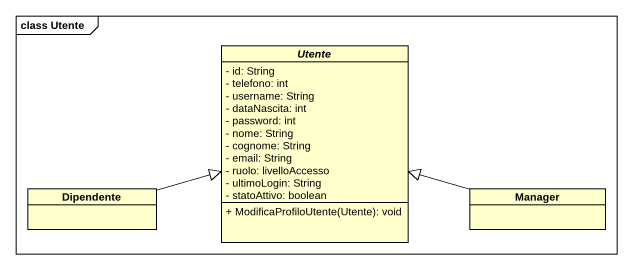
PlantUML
@startuml
mainframe class Utente
hide circle
hide empty members
skinparam classAttributeIconSize 0
abstract class Utente {
  - id: String
  - telefono: int
  - username: String
  - dataNascita: int
  - password: int
  - nome: String
  - cognome: String
  - email: String
  - ruolo: livelloAccesso
  - ultimoLogin: String
  - statoAttivo: boolean
  + ModificaProfiloUtente(Utente): void
}
class Dipendente
class Manager
Dipendente -right-|> Utente
Manager -left-|> Utente
@enduml
